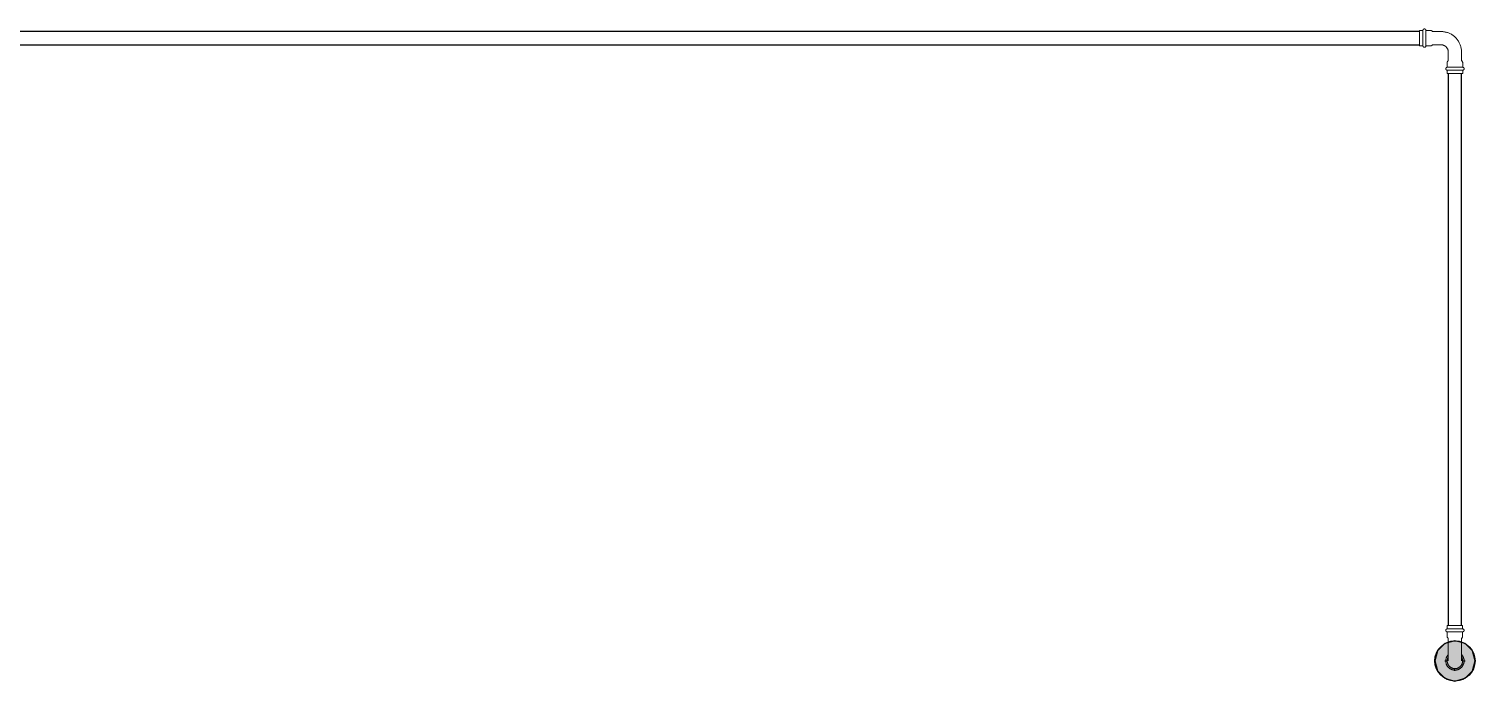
# Model space of a CAD drawing. Header units: inches. Extents: x -3327 to -1, y 8 to 1328.
# Drawn here: x -1775.8 to -1631.9, y 921.4 to 986.2 of the extents above; entities that cross this region are included whole.
import ezdxf

# ---------------------------------------------------------------- set-up
doc = ezdxf.new("R2010")
doc.units = ezdxf.units.IN
doc.header["$MEASUREMENT"] = 0
doc.layers.add('P-PIPE', color=3, linetype='Continuous', lineweight=9)
doc.layers.add('X - REF - FP', color=7, linetype='Continuous', true_color=0xb90000)

# ---------------------------------------------------------------- blocks, each defined once
blk = doc.blocks.new('Victaulic-VicPress316-Elbow 90-45deg Style P568_P571 - Standard-V2-SECOND LEVEL')
at = {"layer": 'P-PIPE'}
for p, q in [((-3203.7, 731.1), (-3203.7, 730.2)), ((-3202.39, 730.21), (-3202.39, 731.1)), ((-3203.81, 730.05), (-3203.81, 729.6)), ((-3203.05, 729.6), (-3203.81, 729.6)), ((-3203.81, 729.31), (-3203.81, 728.97)), ((-3203.05, 729.31), (-3203.81, 729.31)), ((-3202.28, 729.6), (-3203.05, 729.6)), ((-3202.28, 729.31), (-3203.05, 729.31)), ((-3202.28, 729.6), (-3202.28, 730.05)), ((-3202.28, 728.97), (-3202.28, 729.31)), ((-3203.81, 728.97), (-3203.05, 728.97)), ((-3203.05, 728.97), (-3202.28, 728.97))]:
    blk.add_line(p, q, dxfattribs=at)
at = {"layer": 'P-PIPE', "flags": 128}
for points in [[(-3203.05, 733.4), (-3203.08, 733.4), (-3203.12, 733.4), (-3203.16, 733.4), (-3203.19, 733.39), (-3203.23, 733.38), (-3203.26, 733.38), (-3203.3, 733.37), (-3203.33, 733.36), (-3203.37, 733.34), (-3203.4, 733.33), (-3203.43, 733.32), (-3203.47, 733.3), (-3203.5, 733.28), (-3203.53, 733.26), (-3203.56, 733.24), (-3203.59, 733.22), (-3203.62, 733.2), (-3203.65, 733.18), (-3203.67, 733.15), (-3203.7, 733.13), (-3203.73, 733.1), (-3203.75, 733.07), (-3203.77, 733.04), (-3203.79, 733.01), (-3203.81, 732.98), (-3203.83, 732.95), (-3203.85, 732.92), (-3203.87, 732.89), (-3203.88, 732.85), (-3203.9, 732.82), (-3203.91, 732.79), (-3203.92, 732.75), (-3203.93, 732.72), (-3203.94, 732.68), (-3203.94, 732.65), (-3203.95, 732.61), (-3203.95, 732.57), (-3203.96, 732.54), (-3203.96, 732.5), (-3203.96, 732.46), (-3203.96, 732.43), (-3203.95, 732.39), (-3203.95, 732.35), (-3203.94, 732.32), (-3203.93, 732.28), (-3203.93, 732.25), (-3203.91, 732.21), (-3203.9, 732.18), (-3203.89, 732.14), (-3203.88, 732.11), (-3203.86, 732.08), (-3203.84, 732.05), (-3203.82, 732.01), (-3203.8, 731.98), (-3203.78, 731.95), (-3203.76, 731.92), (-3203.74, 731.9), (-3203.71, 731.87)], [(-3203.05, 733.26), (-3203.08, 733.26), (-3203.11, 733.25), (-3203.14, 733.25), (-3203.17, 733.25), (-3203.2, 733.24), (-3203.23, 733.23), (-3203.26, 733.23), (-3203.29, 733.22), (-3203.32, 733.21), (-3203.34, 733.2), (-3203.37, 733.18), (-3203.4, 733.17), (-3203.43, 733.16), (-3203.45, 733.14), (-3203.48, 733.12), (-3203.5, 733.1), (-3203.53, 733.09), (-3203.55, 733.07), (-3203.57, 733.05), (-3203.6, 733.02), (-3203.62, 733), (-3203.64, 732.98), (-3203.66, 732.95), (-3203.67, 732.93), (-3203.69, 732.9), (-3203.71, 732.88), (-3203.72, 732.85), (-3203.74, 732.82), (-3203.75, 732.8), (-3203.76, 732.77), (-3203.77, 732.74), (-3203.78, 732.71), (-3203.79, 732.68), (-3203.8, 732.65), (-3203.8, 732.62), (-3203.81, 732.59), (-3203.81, 732.56), (-3203.81, 732.53), (-3203.81, 732.5), (-3203.81, 732.47), (-3203.81, 732.44), (-3203.81, 732.41), (-3203.8, 732.38), (-3203.8, 732.35), (-3203.79, 732.32), (-3203.78, 732.29), (-3203.78, 732.26), (-3203.77, 732.23), (-3203.76, 732.2), (-3203.74, 732.17), (-3203.73, 732.14), (-3203.72, 732.12), (-3203.7, 732.1)], [(-3203.7, 732.49), (-3203.7, 732.49), (-3203.7, 732.49), (-3203.7, 732.48), (-3203.7, 732.47), (-3203.7, 732.46), (-3203.7, 732.45), (-3203.7, 732.44), (-3203.7, 732.42), (-3203.7, 732.4), (-3203.7, 732.38), (-3203.7, 732.36), (-3203.7, 732.33), (-3203.7, 732.31), (-3203.7, 732.28), (-3203.7, 732.25), (-3203.7, 732.21), (-3203.7, 732.18), (-3203.7, 732.14), (-3203.7, 732.11), (-3203.7, 732.07), (-3203.7, 732.03), (-3203.7, 731.98), (-3203.7, 731.94), (-3203.7, 731.9), (-3203.7, 731.85), (-3203.7, 731.8), (-3203.7, 731.75), (-3203.7, 731.7), (-3203.7, 731.65), (-3203.7, 731.6), (-3203.7, 731.55), (-3203.7, 731.5), (-3203.7, 731.44), (-3203.7, 731.39), (-3203.7, 731.33), (-3203.7, 731.28), (-3203.7, 731.22), (-3203.7, 731.17), (-3203.7, 731.11), (-3203.7, 731.1)], [(-3202.39, 731.86), (-3202.37, 731.88), (-3202.34, 731.91), (-3202.32, 731.94), (-3202.3, 731.97), (-3202.28, 732), (-3202.26, 732.03), (-3202.24, 732.06), (-3202.23, 732.09), (-3202.21, 732.13), (-3202.2, 732.16), (-3202.18, 732.19), (-3202.17, 732.23), (-3202.16, 732.26), (-3202.15, 732.3), (-3202.15, 732.33), (-3202.14, 732.37), (-3202.14, 732.41), (-3202.14, 732.44), (-3202.13, 732.48), (-3202.13, 732.52), (-3202.14, 732.55), (-3202.14, 732.59), (-3202.14, 732.63), (-3202.15, 732.66), (-3202.16, 732.7), (-3202.17, 732.73), (-3202.18, 732.77), (-3202.19, 732.8), (-3202.2, 732.84), (-3202.22, 732.87), (-3202.23, 732.9), (-3202.25, 732.93), (-3202.27, 732.97), (-3202.29, 733), (-3202.31, 733.03), (-3202.33, 733.06), (-3202.35, 733.08), (-3202.38, 733.11), (-3202.4, 733.14), (-3202.43, 733.16), (-3202.46, 733.19), (-3202.49, 733.21), (-3202.51, 733.23), (-3202.55, 733.25), (-3202.58, 733.27), (-3202.61, 733.29), (-3202.64, 733.31), (-3202.67, 733.32), (-3202.71, 733.34), (-3202.74, 733.35), (-3202.78, 733.36), (-3202.81, 733.37), (-3202.85, 733.38), (-3202.88, 733.39), (-3202.92, 733.39), (-3202.95, 733.4), (-3202.99, 733.4), (-3203.03, 733.4), (-3203.05, 733.4)], [(-3202.39, 732.1), (-3202.37, 732.13), (-3202.36, 732.16), (-3202.34, 732.18), (-3202.33, 732.21), (-3202.32, 732.24), (-3202.31, 732.27), (-3202.3, 732.3), (-3202.3, 732.33), (-3202.29, 732.36), (-3202.29, 732.39), (-3202.28, 732.42), (-3202.28, 732.45), (-3202.28, 732.48), (-3202.28, 732.51), (-3202.28, 732.54), (-3202.28, 732.57), (-3202.29, 732.6), (-3202.29, 732.63), (-3202.3, 732.66), (-3202.31, 732.69), (-3202.32, 732.72), (-3202.33, 732.75), (-3202.34, 732.78), (-3202.35, 732.81), (-3202.36, 732.84), (-3202.38, 732.86), (-3202.39, 732.89), (-3202.41, 732.92), (-3202.43, 732.94), (-3202.44, 732.97), (-3202.46, 732.99), (-3202.48, 733.01), (-3202.51, 733.03), (-3202.53, 733.06), (-3202.55, 733.08), (-3202.58, 733.09), (-3202.6, 733.11), (-3202.62, 733.13), (-3202.65, 733.15), (-3202.68, 733.16), (-3202.7, 733.18), (-3202.73, 733.19), (-3202.76, 733.2), (-3202.79, 733.21), (-3202.82, 733.22), (-3202.85, 733.23), (-3202.88, 733.24), (-3202.91, 733.24), (-3202.94, 733.25), (-3202.97, 733.25), (-3203, 733.26), (-3203.03, 733.26), (-3203.05, 733.26)], [(-3202.39, 731.1), (-3202.39, 731.15), (-3202.39, 731.21), (-3202.39, 731.26), (-3202.39, 731.32), (-3202.39, 731.37), (-3202.39, 731.43), (-3202.39, 731.48), (-3202.39, 731.54), (-3202.39, 731.59), (-3202.39, 731.64), (-3202.39, 731.69), (-3202.39, 731.74), (-3202.39, 731.79), (-3202.39, 731.84), (-3202.39, 731.88), (-3202.39, 731.93), (-3202.39, 731.97), (-3202.39, 732.02), (-3202.39, 732.06), (-3202.39, 732.1), (-3202.39, 732.13), (-3202.39, 732.17), (-3202.39, 732.21), (-3202.39, 732.24), (-3202.39, 732.27), (-3202.39, 732.3), (-3202.39, 732.33), (-3202.39, 732.35), (-3202.39, 732.37), (-3202.39, 732.4), (-3202.39, 732.41), (-3202.39, 732.43), (-3202.39, 732.45), (-3202.39, 732.46), (-3202.39, 732.47), (-3202.39, 732.48), (-3202.39, 732.48), (-3202.39, 732.49), (-3202.39, 732.49), (-3202.39, 732.49)], [(-3203.81, 729.31), (-3203.82, 729.31), (-3203.82, 729.31), (-3203.83, 729.31), (-3203.84, 729.31), (-3203.84, 729.31), (-3203.85, 729.31), (-3203.85, 729.31), (-3203.86, 729.32), (-3203.86, 729.32), (-3203.87, 729.32), (-3203.87, 729.32), (-3203.88, 729.32), (-3203.88, 729.33), (-3203.89, 729.33), (-3203.89, 729.33), (-3203.9, 729.34), (-3203.9, 729.34), (-3203.91, 729.34), (-3203.91, 729.35), (-3203.92, 729.35), (-3203.92, 729.36), (-3203.92, 729.36), (-3203.93, 729.37), (-3203.93, 729.37), (-3203.93, 729.38), (-3203.94, 729.38), (-3203.94, 729.39), (-3203.94, 729.39), (-3203.95, 729.4), (-3203.95, 729.4), (-3203.95, 729.41), (-3203.95, 729.41), (-3203.95, 729.42), (-3203.95, 729.42), (-3203.96, 729.43), (-3203.96, 729.44), (-3203.96, 729.44), (-3203.96, 729.45), (-3203.96, 729.45), (-3203.96, 729.46), (-3203.96, 729.46), (-3203.96, 729.47), (-3203.96, 729.48), (-3203.96, 729.48), (-3203.95, 729.49), (-3203.95, 729.49), (-3203.95, 729.5), (-3203.95, 729.5), (-3203.95, 729.51), (-3203.94, 729.51), (-3203.94, 729.52), (-3203.94, 729.52), (-3203.94, 729.53), (-3203.93, 729.53), (-3203.93, 729.54), (-3203.93, 729.54), (-3203.92, 729.55), (-3203.92, 729.55), (-3203.92, 729.56), (-3203.91, 729.56), (-3203.91, 729.57), (-3203.9, 729.57), (-3203.9, 729.57), (-3203.89, 729.58), (-3203.89, 729.58), (-3203.88, 729.58), (-3203.88, 729.58), (-3203.87, 729.59), (-3203.87, 729.59), (-3203.86, 729.59), (-3203.86, 729.59), (-3203.85, 729.59), (-3203.84, 729.6), (-3203.84, 729.6), (-3203.83, 729.6), (-3203.83, 729.6), (-3203.82, 729.6), (-3203.82, 729.6), (-3203.81, 729.6)], [(-3203.81, 730.05), (-3203.81, 730.06), (-3203.81, 730.07), (-3203.81, 730.08), (-3203.81, 730.09), (-3203.81, 730.11), (-3203.8, 730.12), (-3203.8, 730.13), (-3203.8, 730.14), (-3203.8, 730.15), (-3203.79, 730.16), (-3203.79, 730.17), (-3203.78, 730.18), (-3203.78, 730.19), (-3203.77, 730.2), (-3203.76, 730.2), (-3203.76, 730.21), (-3203.75, 730.22), (-3203.74, 730.23), (-3203.74, 730.24), (-3203.73, 730.25), (-3203.72, 730.25), (-3203.71, 730.26), (-3203.71, 730.27), (-3203.7, 730.27)], [(-3203.05, 729.6), (-3203.08, 729.6), (-3203.11, 729.6), (-3203.14, 729.6), (-3203.17, 729.6), (-3203.2, 729.6), (-3203.23, 729.6), (-3203.26, 729.6), (-3203.29, 729.6), (-3203.32, 729.6), (-3203.34, 729.6), (-3203.37, 729.6), (-3203.4, 729.6), (-3203.43, 729.6), (-3203.45, 729.6), (-3203.48, 729.6), (-3203.5, 729.6), (-3203.53, 729.6), (-3203.55, 729.6), (-3203.57, 729.6), (-3203.6, 729.6), (-3203.62, 729.6), (-3203.64, 729.6), (-3203.66, 729.6), (-3203.67, 729.6), (-3203.69, 729.6), (-3203.71, 729.6), (-3203.72, 729.6), (-3203.74, 729.6), (-3203.75, 729.6), (-3203.76, 729.6), (-3203.77, 729.6), (-3203.78, 729.6), (-3203.79, 729.6), (-3203.8, 729.6), (-3203.8, 729.6), (-3203.81, 729.6), (-3203.81, 729.6), (-3203.81, 729.6), (-3203.81, 729.6), (-3203.81, 729.6)], [(-3203.81, 729.6), (-3203.81, 729.6), (-3203.81, 729.6), (-3203.81, 729.6), (-3203.8, 729.6), (-3203.8, 729.6), (-3203.79, 729.6), (-3203.78, 729.6), (-3203.77, 729.6)], [(-3203.77, 729.31), (-3203.78, 729.31), (-3203.79, 729.31), (-3203.8, 729.31), (-3203.8, 729.31), (-3203.81, 729.31), (-3203.81, 729.31), (-3203.81, 729.31), (-3203.81, 729.31), (-3203.81, 729.31)], [(-3203.81, 729.31), (-3203.81, 729.31), (-3203.81, 729.31), (-3203.81, 729.31), (-3203.8, 729.31), (-3203.8, 729.31), (-3203.79, 729.31), (-3203.78, 729.31), (-3203.77, 729.31), (-3203.76, 729.31), (-3203.75, 729.31), (-3203.74, 729.31), (-3203.73, 729.31), (-3203.71, 729.31), (-3203.7, 729.31), (-3203.68, 729.31), (-3203.66, 729.31), (-3203.64, 729.31), (-3203.62, 729.31), (-3203.6, 729.31), (-3203.58, 729.31), (-3203.56, 729.31), (-3203.53, 729.31), (-3203.51, 729.31), (-3203.49, 729.31), (-3203.46, 729.31), (-3203.43, 729.31), (-3203.41, 729.31), (-3203.38, 729.31), (-3203.35, 729.31), (-3203.32, 729.31), (-3203.29, 729.31), (-3203.27, 729.31), (-3203.24, 729.31), (-3203.21, 729.31), (-3203.18, 729.31), (-3203.15, 729.31), (-3203.12, 729.31), (-3203.08, 729.31), (-3203.05, 729.31), (-3203.05, 729.31)], [(-3202.28, 729.6), (-3202.28, 729.6), (-3202.28, 729.6), (-3202.29, 729.6), (-3202.29, 729.6), (-3202.29, 729.6), (-3202.3, 729.6), (-3202.31, 729.6), (-3202.32, 729.6), (-3202.33, 729.6), (-3202.34, 729.6), (-3202.35, 729.6), (-3202.37, 729.6), (-3202.38, 729.6), (-3202.4, 729.6), (-3202.41, 729.6), (-3202.43, 729.6), (-3202.45, 729.6), (-3202.47, 729.6), (-3202.49, 729.6), (-3202.51, 729.6), (-3202.53, 729.6), (-3202.56, 729.6), (-3202.58, 729.6), (-3202.61, 729.6), (-3202.63, 729.6), (-3202.66, 729.6), (-3202.68, 729.6), (-3202.71, 729.6), (-3202.74, 729.6), (-3202.77, 729.6), (-3202.8, 729.6), (-3202.83, 729.6), (-3202.86, 729.6), (-3202.89, 729.6), (-3202.92, 729.6), (-3202.95, 729.6), (-3202.98, 729.6), (-3203.01, 729.6), (-3203.04, 729.6), (-3203.05, 729.6)], [(-3203.05, 729.31), (-3203.02, 729.31), (-3202.98, 729.31), (-3202.95, 729.31), (-3202.92, 729.31), (-3202.89, 729.31), (-3202.86, 729.31), (-3202.83, 729.31), (-3202.8, 729.31), (-3202.78, 729.31), (-3202.75, 729.31), (-3202.72, 729.31), (-3202.69, 729.31), (-3202.67, 729.31), (-3202.64, 729.31), (-3202.61, 729.31), (-3202.59, 729.31), (-3202.56, 729.31), (-3202.54, 729.31), (-3202.52, 729.31), (-3202.5, 729.31), (-3202.48, 729.31), (-3202.46, 729.31), (-3202.44, 729.31), (-3202.42, 729.31), (-3202.4, 729.31), (-3202.39, 729.31), (-3202.37, 729.31), (-3202.36, 729.31), (-3202.34, 729.31), (-3202.33, 729.31), (-3202.32, 729.31), (-3202.31, 729.31), (-3202.3, 729.31), (-3202.3, 729.31), (-3202.29, 729.31), (-3202.29, 729.31), (-3202.28, 729.31), (-3202.28, 729.31), (-3202.28, 729.31), (-3202.28, 729.31)], [(-3202.39, 730.27), (-3202.38, 730.26), (-3202.37, 730.26), (-3202.36, 730.25), (-3202.36, 730.24), (-3202.35, 730.23), (-3202.34, 730.22), (-3202.33, 730.22), (-3202.33, 730.21), (-3202.32, 730.2), (-3202.32, 730.19), (-3202.31, 730.18), (-3202.31, 730.17), (-3202.3, 730.16), (-3202.3, 730.15), (-3202.29, 730.14), (-3202.29, 730.13), (-3202.29, 730.12), (-3202.29, 730.11), (-3202.28, 730.1), (-3202.28, 730.09), (-3202.28, 730.07), (-3202.28, 730.06), (-3202.28, 730.05), (-3202.28, 730.05)], [(-3202.32, 729.6), (-3202.31, 729.6), (-3202.3, 729.6), (-3202.3, 729.6), (-3202.29, 729.6), (-3202.29, 729.6), (-3202.28, 729.6), (-3202.28, 729.6), (-3202.28, 729.6), (-3202.28, 729.6)], [(-3202.28, 729.31), (-3202.28, 729.31), (-3202.28, 729.31), (-3202.29, 729.31), (-3202.29, 729.31), (-3202.29, 729.31), (-3202.3, 729.31), (-3202.31, 729.31), (-3202.32, 729.31)], [(-3202.28, 729.6), (-3202.27, 729.6), (-3202.27, 729.6), (-3202.26, 729.6), (-3202.26, 729.6), (-3202.25, 729.6), (-3202.24, 729.6), (-3202.24, 729.59), (-3202.23, 729.59), (-3202.23, 729.59), (-3202.22, 729.59), (-3202.22, 729.59), (-3202.21, 729.58), (-3202.21, 729.58), (-3202.2, 729.58), (-3202.2, 729.57), (-3202.19, 729.57), (-3202.19, 729.57), (-3202.18, 729.56), (-3202.18, 729.56), (-3202.18, 729.56), (-3202.17, 729.55), (-3202.17, 729.55), (-3202.16, 729.54), (-3202.16, 729.54), (-3202.16, 729.53), (-3202.15, 729.53), (-3202.15, 729.52), (-3202.15, 729.52), (-3202.15, 729.51), (-3202.14, 729.51), (-3202.14, 729.5), (-3202.14, 729.5), (-3202.14, 729.49), (-3202.14, 729.48), (-3202.14, 729.48), (-3202.14, 729.47), (-3202.13, 729.47), (-3202.13, 729.46), (-3202.13, 729.46), (-3202.13, 729.45), (-3202.13, 729.44), (-3202.13, 729.44), (-3202.14, 729.43), (-3202.14, 729.43), (-3202.14, 729.42), (-3202.14, 729.42), (-3202.14, 729.41), (-3202.14, 729.4), (-3202.14, 729.4), (-3202.15, 729.39), (-3202.15, 729.39), (-3202.15, 729.38), (-3202.16, 729.38), (-3202.16, 729.37), (-3202.16, 729.37), (-3202.17, 729.36), (-3202.17, 729.36), (-3202.17, 729.35), (-3202.18, 729.35), (-3202.18, 729.35), (-3202.19, 729.34), (-3202.19, 729.34), (-3202.19, 729.34), (-3202.2, 729.33), (-3202.2, 729.33), (-3202.21, 729.33), (-3202.21, 729.32), (-3202.22, 729.32), (-3202.23, 729.32), (-3202.23, 729.32), (-3202.24, 729.32), (-3202.24, 729.31), (-3202.25, 729.31), (-3202.25, 729.31), (-3202.26, 729.31), (-3202.26, 729.31), (-3202.27, 729.31), (-3202.28, 729.31), (-3202.28, 729.31)]]:
    blk.add_lwpolyline(points, dxfattribs=at)
blk = doc.blocks.new('Victaulic-VicPress316-Elbow 90-45deg Style P568_P571 - Standard-V1-SECOND LEVEL')
at = {"layer": 'P-PIPE'}
for p, q in [((-0.77, 3.52), (-0.77, 3.18)), ((0.77, 3.52), (-0.77, 3.52)), ((-0.77, 3.18), (0.77, 3.18)), ((-0.77, 2.89), (-0.77, 2.44)), ((-0.77, 2.89), (0.77, 2.89)), ((0.77, 3.18), (0.77, 3.52)), ((0.77, 2.44), (0.77, 2.89)), ((-0.66, 2.28), (-0.66, 1.39)), ((0.66, 1.39), (0.66, 2.28)), ((-3.18, 0.77), (-3.52, 0.77)), ((-3.52, 0.77), (-3.52, -0.77)), ((-3.18, -0.77), (-3.18, 0.77)), ((-2.44, 0.77), (-2.89, 0.77)), ((-2.89, -0.77), (-2.89, 0.77)), ((-1.39, 0.66), (-2.28, 0.66)), ((-3.52, -0.77), (-3.18, -0.77)), ((-2.89, -0.77), (-2.44, -0.77)), ((-2.28, -0.66), (-1.39, -0.66))]:
    blk.add_line(p, q, dxfattribs=at)
at = {"layer": 'P-PIPE', "flags": 128}
for points in [[(-0.77, 2.89), (-0.77, 2.89), (-0.78, 2.89), (-0.78, 2.89), (-0.79, 2.89), (-0.8, 2.89), (-0.8, 2.89), (-0.81, 2.9), (-0.81, 2.9), (-0.82, 2.9), (-0.82, 2.9), (-0.83, 2.9), (-0.83, 2.91), (-0.84, 2.91), (-0.84, 2.91), (-0.85, 2.92), (-0.85, 2.92), (-0.86, 2.92), (-0.86, 2.93), (-0.87, 2.93), (-0.87, 2.93), (-0.87, 2.94), (-0.88, 2.94), (-0.88, 2.95), (-0.89, 2.95), (-0.89, 2.96), (-0.89, 2.96), (-0.89, 2.97), (-0.9, 2.97), (-0.9, 2.98), (-0.9, 2.98), (-0.9, 2.99), (-0.91, 2.99), (-0.91, 3), (-0.91, 3.01), (-0.91, 3.01), (-0.91, 3.02), (-0.91, 3.02), (-0.91, 3.03), (-0.91, 3.03), (-0.91, 3.04), (-0.91, 3.05), (-0.91, 3.05), (-0.91, 3.06), (-0.91, 3.06), (-0.91, 3.07), (-0.91, 3.07), (-0.91, 3.08), (-0.9, 3.09), (-0.9, 3.09), (-0.9, 3.1), (-0.9, 3.1), (-0.89, 3.11), (-0.89, 3.11), (-0.89, 3.12), (-0.88, 3.12), (-0.88, 3.13), (-0.88, 3.13), (-0.87, 3.14), (-0.87, 3.14), (-0.86, 3.14), (-0.86, 3.15), (-0.86, 3.15), (-0.85, 3.15), (-0.85, 3.16), (-0.84, 3.16), (-0.84, 3.16), (-0.83, 3.17), (-0.83, 3.17), (-0.82, 3.17), (-0.82, 3.17), (-0.81, 3.17), (-0.8, 3.18), (-0.8, 3.18), (-0.79, 3.18), (-0.79, 3.18), (-0.78, 3.18), (-0.78, 3.18), (-0.77, 3.18), (-0.77, 3.18)], [(0.77, 3.18), (0.77, 3.18), (0.76, 3.18), (0.76, 3.18), (0.76, 3.18), (0.75, 3.18), (0.74, 3.18), (0.74, 3.18), (0.73, 3.18), (0.72, 3.18), (0.71, 3.18), (0.69, 3.18), (0.68, 3.18), (0.67, 3.18), (0.65, 3.18), (0.63, 3.18), (0.61, 3.18), (0.6, 3.18), (0.58, 3.18), (0.56, 3.18), (0.53, 3.18), (0.51, 3.18), (0.49, 3.18), (0.46, 3.18), (0.44, 3.18), (0.41, 3.18), (0.39, 3.18), (0.36, 3.18), (0.33, 3.18), (0.31, 3.18), (0.28, 3.18), (0.25, 3.18), (0.22, 3.18), (0.19, 3.18), (0.16, 3.18), (0.13, 3.18), (0.1, 3.18), (0.07, 3.18), (0.04, 3.18), (0.01, 3.18), (-0.02, 3.18), (-0.05, 3.18), (-0.08, 3.18), (-0.11, 3.18), (-0.14, 3.18), (-0.17, 3.18), (-0.2, 3.18), (-0.23, 3.18), (-0.26, 3.18), (-0.29, 3.18), (-0.32, 3.18), (-0.35, 3.18), (-0.37, 3.18), (-0.4, 3.18), (-0.43, 3.18), (-0.45, 3.18), (-0.48, 3.18), (-0.5, 3.18), (-0.52, 3.18), (-0.54, 3.18), (-0.57, 3.18), (-0.59, 3.18), (-0.6, 3.18), (-0.62, 3.18), (-0.64, 3.18), (-0.66, 3.18), (-0.67, 3.18), (-0.69, 3.18), (-0.7, 3.18), (-0.71, 3.18), (-0.72, 3.18), (-0.73, 3.18), (-0.74, 3.18), (-0.75, 3.18), (-0.75, 3.18), (-0.76, 3.18), (-0.76, 3.18), (-0.77, 3.18), (-0.77, 3.18), (-0.77, 3.18)], [(-0.77, 3.18), (-0.77, 3.18), (-0.76, 3.18), (-0.76, 3.18), (-0.76, 3.18), (-0.75, 3.18), (-0.74, 3.18), (-0.74, 3.18), (-0.73, 3.18)], [(-0.77, 2.89), (-0.77, 2.89), (-0.76, 2.89), (-0.76, 2.89), (-0.76, 2.89), (-0.75, 2.89), (-0.74, 2.89), (-0.74, 2.89), (-0.73, 2.89), (-0.72, 2.89), (-0.71, 2.89), (-0.69, 2.89), (-0.68, 2.89), (-0.67, 2.89), (-0.65, 2.89), (-0.63, 2.89), (-0.61, 2.89), (-0.6, 2.89), (-0.58, 2.89), (-0.56, 2.89), (-0.53, 2.89), (-0.51, 2.89), (-0.49, 2.89), (-0.46, 2.89), (-0.44, 2.89), (-0.41, 2.89), (-0.39, 2.89), (-0.36, 2.89), (-0.33, 2.89), (-0.31, 2.89), (-0.28, 2.89), (-0.25, 2.89), (-0.22, 2.89), (-0.19, 2.89), (-0.16, 2.89), (-0.13, 2.89), (-0.1, 2.89), (-0.07, 2.89), (-0.04, 2.89), (-0.01, 2.89), (0.02, 2.89), (0.05, 2.89), (0.08, 2.89), (0.11, 2.89), (0.14, 2.89), (0.17, 2.89), (0.2, 2.89), (0.23, 2.89), (0.26, 2.89), (0.29, 2.89), (0.32, 2.89), (0.35, 2.89), (0.37, 2.89), (0.4, 2.89), (0.43, 2.89), (0.45, 2.89), (0.48, 2.89), (0.5, 2.89), (0.52, 2.89), (0.54, 2.89), (0.57, 2.89), (0.59, 2.89), (0.6, 2.89), (0.62, 2.89), (0.64, 2.89), (0.66, 2.89), (0.67, 2.89), (0.69, 2.89), (0.7, 2.89), (0.71, 2.89), (0.72, 2.89), (0.73, 2.89), (0.74, 2.89), (0.75, 2.89), (0.75, 2.89), (0.76, 2.89), (0.76, 2.89), (0.77, 2.89), (0.77, 2.89), (0.77, 2.89)], [(-0.72, 2.89), (-0.73, 2.89), (-0.74, 2.89), (-0.75, 2.89), (-0.75, 2.89), (-0.76, 2.89), (-0.76, 2.89), (-0.77, 2.89), (-0.77, 2.89), (-0.77, 2.89)], [(0.72, 3.18), (0.73, 3.18), (0.74, 3.18), (0.75, 3.18), (0.75, 3.18), (0.76, 3.18), (0.76, 3.18), (0.77, 3.18), (0.77, 3.18), (0.77, 3.18)], [(0.77, 2.89), (0.77, 2.89), (0.76, 2.89), (0.76, 2.89), (0.76, 2.89), (0.75, 2.89), (0.74, 2.89), (0.74, 2.89), (0.73, 2.89)], [(0.77, 3.18), (0.77, 3.18), (0.78, 3.18), (0.78, 3.18), (0.79, 3.18), (0.8, 3.18), (0.8, 3.18), (0.81, 3.18), (0.81, 3.17), (0.82, 3.17), (0.82, 3.17), (0.83, 3.17), (0.83, 3.17), (0.84, 3.16), (0.84, 3.16), (0.85, 3.16), (0.85, 3.15), (0.86, 3.15), (0.86, 3.15), (0.87, 3.14), (0.87, 3.14), (0.87, 3.13), (0.88, 3.13), (0.88, 3.12), (0.89, 3.12), (0.89, 3.11), (0.89, 3.11), (0.89, 3.1), (0.9, 3.1), (0.9, 3.09), (0.9, 3.09), (0.9, 3.08), (0.91, 3.08), (0.91, 3.07), (0.91, 3.07), (0.91, 3.06), (0.91, 3.05), (0.91, 3.05), (0.91, 3.04), (0.91, 3.04), (0.91, 3.03), (0.91, 3.03), (0.91, 3.02), (0.91, 3.01), (0.91, 3.01), (0.91, 3), (0.91, 3), (0.91, 2.99), (0.9, 2.99), (0.9, 2.98), (0.9, 2.98), (0.9, 2.97), (0.89, 2.97), (0.89, 2.96), (0.89, 2.96), (0.88, 2.95), (0.88, 2.95), (0.88, 2.94), (0.87, 2.94), (0.87, 2.93), (0.86, 2.93), (0.86, 2.92), (0.86, 2.92), (0.85, 2.92), (0.85, 2.91), (0.84, 2.91), (0.84, 2.91), (0.83, 2.91), (0.83, 2.9), (0.82, 2.9), (0.82, 2.9), (0.81, 2.9), (0.8, 2.9), (0.8, 2.89), (0.79, 2.89), (0.79, 2.89), (0.78, 2.89), (0.78, 2.89), (0.77, 2.89), (0.77, 2.89)], [(-0.66, 2.22), (-0.67, 2.23), (-0.67, 2.23), (-0.68, 2.24), (-0.69, 2.25), (-0.7, 2.26), (-0.7, 2.27), (-0.71, 2.27), (-0.72, 2.28), (-0.72, 2.29), (-0.73, 2.3), (-0.73, 2.31), (-0.74, 2.32), (-0.74, 2.33), (-0.75, 2.34), (-0.75, 2.35), (-0.76, 2.36), (-0.76, 2.37), (-0.76, 2.38), (-0.76, 2.39), (-0.76, 2.4), (-0.77, 2.42), (-0.77, 2.43), (-0.77, 2.44), (-0.77, 2.44)], [(0.77, 2.44), (0.77, 2.43), (0.77, 2.42), (0.76, 2.41), (0.76, 2.4), (0.76, 2.38), (0.76, 2.37), (0.76, 2.36), (0.75, 2.35), (0.75, 2.34), (0.74, 2.33), (0.74, 2.32), (0.74, 2.31), (0.73, 2.3), (0.72, 2.29), (0.72, 2.29), (0.71, 2.28), (0.71, 2.27), (0.7, 2.26), (0.69, 2.25), (0.68, 2.24), (0.68, 2.24), (0.67, 2.23), (0.66, 2.22), (0.66, 2.22)], [(-3.18, 0.77), (-3.18, 0.77), (-3.18, 0.78), (-3.18, 0.78), (-3.18, 0.79), (-3.18, 0.8), (-3.18, 0.8), (-3.18, 0.81), (-3.17, 0.81), (-3.17, 0.82), (-3.17, 0.82), (-3.17, 0.83), (-3.17, 0.83), (-3.16, 0.84), (-3.16, 0.84), (-3.16, 0.85), (-3.15, 0.85), (-3.15, 0.86), (-3.15, 0.86), (-3.14, 0.87), (-3.14, 0.87), (-3.13, 0.87), (-3.13, 0.88), (-3.12, 0.88), (-3.12, 0.89), (-3.11, 0.89), (-3.11, 0.89), (-3.1, 0.89), (-3.1, 0.9), (-3.09, 0.9), (-3.09, 0.9), (-3.08, 0.9), (-3.08, 0.91), (-3.07, 0.91), (-3.07, 0.91), (-3.06, 0.91), (-3.05, 0.91), (-3.05, 0.91), (-3.04, 0.91), (-3.04, 0.91), (-3.03, 0.91), (-3.03, 0.91), (-3.02, 0.91), (-3.01, 0.91), (-3.01, 0.91), (-3, 0.91), (-3, 0.91), (-2.99, 0.91), (-2.99, 0.9), (-2.98, 0.9), (-2.98, 0.9), (-2.97, 0.9), (-2.97, 0.89), (-2.96, 0.89), (-2.96, 0.89), (-2.95, 0.88), (-2.95, 0.88), (-2.94, 0.88), (-2.94, 0.87), (-2.93, 0.87), (-2.93, 0.86), (-2.92, 0.86), (-2.92, 0.86), (-2.92, 0.85), (-2.91, 0.85), (-2.91, 0.84), (-2.91, 0.84), (-2.91, 0.83), (-2.9, 0.83), (-2.9, 0.82), (-2.9, 0.82), (-2.9, 0.81), (-2.9, 0.8), (-2.89, 0.8), (-2.89, 0.79), (-2.89, 0.79), (-2.89, 0.78), (-2.89, 0.78), (-2.89, 0.77), (-2.89, 0.77)], [(-3.18, 0.77), (-3.18, 0.77), (-3.18, 0.76), (-3.18, 0.76), (-3.18, 0.76), (-3.18, 0.75), (-3.18, 0.74), (-3.18, 0.74), (-3.18, 0.73), (-3.18, 0.72), (-3.18, 0.71), (-3.18, 0.69), (-3.18, 0.68), (-3.18, 0.67), (-3.18, 0.65), (-3.18, 0.63), (-3.18, 0.61), (-3.18, 0.6), (-3.18, 0.58), (-3.18, 0.56), (-3.18, 0.53), (-3.18, 0.51), (-3.18, 0.49), (-3.18, 0.46), (-3.18, 0.44), (-3.18, 0.41), (-3.18, 0.39), (-3.18, 0.36), (-3.18, 0.33), (-3.18, 0.31), (-3.18, 0.28), (-3.18, 0.25), (-3.18, 0.22), (-3.18, 0.19), (-3.18, 0.16), (-3.18, 0.13), (-3.18, 0.1), (-3.18, 0.07), (-3.18, 0.04), (-3.18, 0.01), (-3.18, -0.02), (-3.18, -0.05), (-3.18, -0.08), (-3.18, -0.11), (-3.18, -0.14), (-3.18, -0.17), (-3.18, -0.2), (-3.18, -0.23), (-3.18, -0.26), (-3.18, -0.29), (-3.18, -0.32), (-3.18, -0.35), (-3.18, -0.37), (-3.18, -0.4), (-3.18, -0.43), (-3.18, -0.45), (-3.18, -0.48), (-3.18, -0.5), (-3.18, -0.52), (-3.18, -0.54), (-3.18, -0.57), (-3.18, -0.59), (-3.18, -0.6), (-3.18, -0.62), (-3.18, -0.64), (-3.18, -0.66), (-3.18, -0.67), (-3.18, -0.69), (-3.18, -0.7), (-3.18, -0.71), (-3.18, -0.72), (-3.18, -0.73), (-3.18, -0.74), (-3.18, -0.75), (-3.18, -0.75), (-3.18, -0.76), (-3.18, -0.76), (-3.18, -0.77), (-3.18, -0.77), (-3.18, -0.77)], [(-3.18, 0.72), (-3.18, 0.73), (-3.18, 0.74), (-3.18, 0.75), (-3.18, 0.75), (-3.18, 0.76), (-3.18, 0.76), (-3.18, 0.77), (-3.18, 0.77), (-3.18, 0.77)], [(-2.89, -0.77), (-2.89, -0.77), (-2.89, -0.76), (-2.89, -0.76), (-2.89, -0.76), (-2.89, -0.75), (-2.89, -0.74), (-2.89, -0.74), (-2.89, -0.73), (-2.89, -0.72), (-2.89, -0.71), (-2.89, -0.69), (-2.89, -0.68), (-2.89, -0.67), (-2.89, -0.65), (-2.89, -0.63), (-2.89, -0.61), (-2.89, -0.6), (-2.89, -0.58), (-2.89, -0.56), (-2.89, -0.53), (-2.89, -0.51), (-2.89, -0.49), (-2.89, -0.46), (-2.89, -0.44), (-2.89, -0.41), (-2.89, -0.39), (-2.89, -0.36), (-2.89, -0.33), (-2.89, -0.31), (-2.89, -0.28), (-2.89, -0.25), (-2.89, -0.22), (-2.89, -0.19), (-2.89, -0.16), (-2.89, -0.13), (-2.89, -0.1), (-2.89, -0.07), (-2.89, -0.04), (-2.89, -0.01), (-2.89, 0.02), (-2.89, 0.05), (-2.89, 0.08), (-2.89, 0.11), (-2.89, 0.14), (-2.89, 0.17), (-2.89, 0.2), (-2.89, 0.23), (-2.89, 0.26), (-2.89, 0.29), (-2.89, 0.32), (-2.89, 0.35), (-2.89, 0.37), (-2.89, 0.4), (-2.89, 0.43), (-2.89, 0.45), (-2.89, 0.48), (-2.89, 0.5), (-2.89, 0.52), (-2.89, 0.54), (-2.89, 0.57), (-2.89, 0.59), (-2.89, 0.6), (-2.89, 0.62), (-2.89, 0.64), (-2.89, 0.66), (-2.89, 0.67), (-2.89, 0.69), (-2.89, 0.7), (-2.89, 0.71), (-2.89, 0.72), (-2.89, 0.73), (-2.89, 0.74), (-2.89, 0.75), (-2.89, 0.75), (-2.89, 0.76), (-2.89, 0.76), (-2.89, 0.77), (-2.89, 0.77), (-2.89, 0.77)], [(-2.89, 0.77), (-2.89, 0.77), (-2.89, 0.76), (-2.89, 0.76), (-2.89, 0.76), (-2.89, 0.75), (-2.89, 0.74), (-2.89, 0.74), (-2.89, 0.73)], [(-2.44, 0.77), (-2.43, 0.77), (-2.42, 0.77), (-2.41, 0.76), (-2.4, 0.76), (-2.38, 0.76), (-2.37, 0.76), (-2.36, 0.76), (-2.35, 0.75), (-2.34, 0.75), (-2.33, 0.74), (-2.32, 0.74), (-2.31, 0.74), (-2.3, 0.73), (-2.29, 0.72), (-2.29, 0.72), (-2.28, 0.71), (-2.27, 0.71), (-2.26, 0.7), (-2.25, 0.69), (-2.24, 0.68), (-2.24, 0.68), (-2.23, 0.67), (-2.22, 0.66), (-2.22, 0.66)], [(-0.66, 1.39), (-0.66, 1.36), (-0.66, 1.33), (-0.66, 1.3), (-0.67, 1.28), (-0.67, 1.25), (-0.68, 1.22), (-0.69, 1.19), (-0.69, 1.16), (-0.7, 1.13), (-0.72, 1.11), (-0.73, 1.08), (-0.74, 1.05), (-0.75, 1.03), (-0.77, 1), (-0.79, 0.98), (-0.8, 0.95), (-0.82, 0.93), (-0.84, 0.91), (-0.86, 0.89), (-0.88, 0.87), (-0.9, 0.85), (-0.92, 0.83), (-0.95, 0.81), (-0.97, 0.79), (-1, 0.77), (-1.02, 0.76), (-1.05, 0.74), (-1.07, 0.73), (-1.1, 0.72), (-1.13, 0.71), (-1.15, 0.7), (-1.18, 0.69), (-1.21, 0.68), (-1.24, 0.67), (-1.27, 0.67), (-1.3, 0.66), (-1.33, 0.66), (-1.36, 0.66), (-1.39, 0.66), (-1.39, 0.66)], [(-1.39, -0.66), (-1.31, -0.66), (-1.23, -0.65), (-1.15, -0.64), (-1.07, -0.63), (-0.99, -0.62), (-0.91, -0.6), (-0.83, -0.58), (-0.75, -0.55), (-0.67, -0.53), (-0.59, -0.5), (-0.52, -0.46), (-0.45, -0.43), (-0.37, -0.39), (-0.3, -0.34), (-0.24, -0.3), (-0.17, -0.25), (-0.1, -0.2), (-0.04, -0.15), (0.02, -0.09), (0.08, -0.04), (0.13, 0.02), (0.19, 0.09), (0.24, 0.15), (0.29, 0.22), (0.33, 0.29), (0.38, 0.35), (0.42, 0.43), (0.45, 0.5), (0.49, 0.57), (0.52, 0.65), (0.55, 0.73), (0.57, 0.81), (0.59, 0.88), (0.61, 0.96), (0.63, 1.04), (0.64, 1.13), (0.65, 1.21), (0.65, 1.29), (0.66, 1.37), (0.66, 1.39)], [(-3.18, -0.77), (-3.18, -0.77), (-3.18, -0.76), (-3.18, -0.76), (-3.18, -0.76), (-3.18, -0.75), (-3.18, -0.74), (-3.18, -0.74), (-3.18, -0.73)], [(-2.89, -0.77), (-2.89, -0.77), (-2.89, -0.78), (-2.89, -0.78), (-2.89, -0.79), (-2.89, -0.8), (-2.89, -0.8), (-2.9, -0.81), (-2.9, -0.81), (-2.9, -0.82), (-2.9, -0.82), (-2.9, -0.83), (-2.91, -0.83), (-2.91, -0.84), (-2.91, -0.84), (-2.92, -0.85), (-2.92, -0.85), (-2.92, -0.86), (-2.93, -0.86), (-2.93, -0.87), (-2.93, -0.87), (-2.94, -0.87), (-2.94, -0.88), (-2.95, -0.88), (-2.95, -0.89), (-2.96, -0.89), (-2.96, -0.89), (-2.97, -0.89), (-2.97, -0.9), (-2.98, -0.9), (-2.98, -0.9), (-2.99, -0.9), (-2.99, -0.91), (-3, -0.91), (-3.01, -0.91), (-3.01, -0.91), (-3.02, -0.91), (-3.02, -0.91), (-3.03, -0.91), (-3.03, -0.91), (-3.04, -0.91), (-3.05, -0.91), (-3.05, -0.91), (-3.06, -0.91), (-3.06, -0.91), (-3.07, -0.91), (-3.07, -0.91), (-3.08, -0.91), (-3.09, -0.9), (-3.09, -0.9), (-3.1, -0.9), (-3.1, -0.9), (-3.11, -0.89), (-3.11, -0.89), (-3.12, -0.89), (-3.12, -0.88), (-3.13, -0.88), (-3.13, -0.88), (-3.14, -0.87), (-3.14, -0.87), (-3.14, -0.86), (-3.15, -0.86), (-3.15, -0.86), (-3.15, -0.85), (-3.16, -0.85), (-3.16, -0.84), (-3.16, -0.84), (-3.17, -0.83), (-3.17, -0.83), (-3.17, -0.82), (-3.17, -0.82), (-3.17, -0.81), (-3.18, -0.8), (-3.18, -0.8), (-3.18, -0.79), (-3.18, -0.79), (-3.18, -0.78), (-3.18, -0.78), (-3.18, -0.77), (-3.18, -0.77)], [(-2.89, -0.72), (-2.89, -0.73), (-2.89, -0.74), (-2.89, -0.75), (-2.89, -0.75), (-2.89, -0.76), (-2.89, -0.76), (-2.89, -0.77), (-2.89, -0.77), (-2.89, -0.77)], [(-2.22, -0.66), (-2.23, -0.67), (-2.23, -0.67), (-2.24, -0.68), (-2.25, -0.69), (-2.26, -0.7), (-2.27, -0.7), (-2.27, -0.71), (-2.28, -0.72), (-2.29, -0.72), (-2.3, -0.73), (-2.31, -0.73), (-2.32, -0.74), (-2.33, -0.74), (-2.34, -0.75), (-2.35, -0.75), (-2.36, -0.76), (-2.37, -0.76), (-2.38, -0.76), (-2.39, -0.76), (-2.4, -0.76), (-2.42, -0.77), (-2.43, -0.77), (-2.44, -0.77), (-2.44, -0.77)]]:
    blk.add_lwpolyline(points, dxfattribs=at)

msp = doc.modelspace()

# ---------------------------------------------------------------- hatches: boundary and pattern name
at = {"layer": 'X - REF - FP'}
msp.add_hatch(color=256, dxfattribs=at).paths.add_polyline_path([(-1633.94, 921.43), (-1632.94, 921.7), (-1632.21, 922.43), (-1631.94, 923.43), (-1632.21, 924.43), (-1632.94, 925.16), (-1633.94, 925.43), (-1634.94, 925.16), (-1635.67, 924.43), (-1635.94, 923.43), (-1635.67, 922.43), (-1634.94, 921.7), (-1634.55, 921.59)], flags=0)
h = msp.add_hatch(color=256, dxfattribs=at)
edge = h.paths.add_edge_path(flags=0)
edge.add_arc((-1633.94, 923.43), 2, 0, 360)

# ---------------------------------------------------------------- linework, layer by layer
for p, q in [((-1637.46, 985.97), (-1817.48, 985.97)), ((-1817.48, 984.65), (-1637.46, 984.65)), ((-1634.6, 981.79), (-1634.6, 926.95)), ((-1633.28, 926.95), (-1633.28, 981.79)), ((-1634.94, 925.16), (-1635.67, 924.43)), ((-1633.94, 925.43), (-1634.94, 925.16)), ((-1632.94, 925.16), (-1633.94, 925.43)), ((-1632.21, 924.43), (-1632.94, 925.16)), ((-1635.67, 924.43), (-1635.94, 923.43)), ((-1635.94, 923.43), (-1635.67, 922.43)), ((-1634.94, 923.43), (-1634.68, 923.43)), ((-1633.2, 923.43), (-1632.94, 923.43)), ((-1631.94, 923.43), (-1632.21, 924.43)), ((-1632.21, 922.43), (-1631.94, 923.43)), ((-1635.67, 922.43), (-1634.94, 921.7)), ((-1633.94, 922.43), (-1633.94, 922.69)), ((-1632.94, 921.7), (-1632.21, 922.43)), ((-1634.94, 921.7), (-1634.55, 921.59)), ((-1634.55, 921.59), (-1633.94, 921.43)), ((-1633.94, 921.43), (-1632.94, 921.7))]:
    msp.add_line(p, q, dxfattribs=at)
msp.add_circle((-1633.94, 923.43), 2, dxfattribs=at)

# ---------------------------------------------------------------- block references
for name, p, rotation in [('Victaulic-VicPress316-Elbow 90-45deg Style P568_P571 - Standard-V1-SECOND LEVEL', (-1633.94, 985.31), 90), ('Victaulic-VicPress316-Elbow 90-45deg Style P568_P571 - Standard-V2-SECOND LEVEL', (-4836.99, 1655.92), 180)]:
    msp.add_blockref(name, p, dxfattribs=dict(at, rotation=rotation))

doc.saveas('drawing.dxf')
